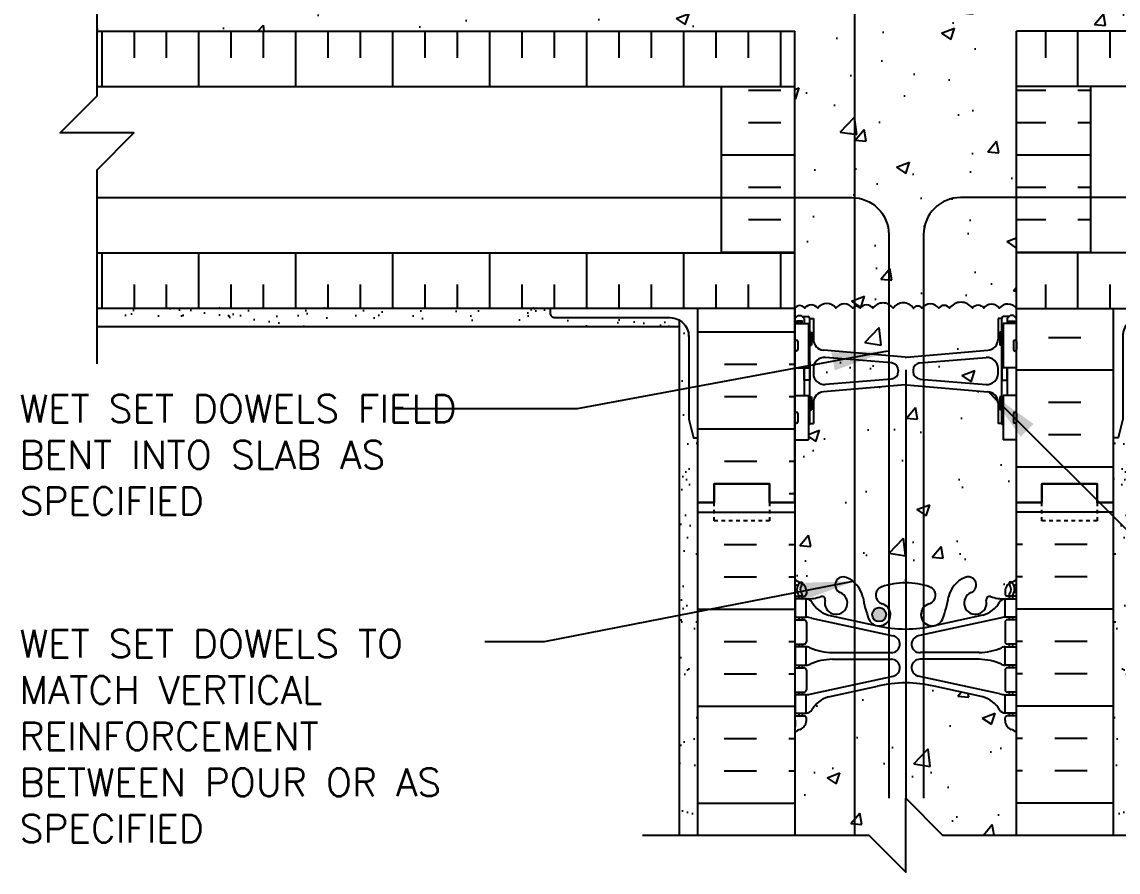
# Model space of a CAD drawing. Header units: inches. Extents: x 172.7 to 222.9, y 86.4 to 145.4.
# Drawn here: x 172.73 to 202.41, y 107.43 to 130.43 of the extents above; entities that cross this region are included whole.
import ezdxf

# ---------------------------------------------------------------- set-up
doc = ezdxf.new("R2010")
doc.units = ezdxf.units.IN
doc.header["$LTSCALE"] = 0.5
doc.header["$MEASUREMENT"] = 0
doc.linetypes.add('DASHED2', pattern=[0.375, 0.25, -0.125])
for name, color, linetype in [('HATCH', 12, 'Continuous'), ('line25', 2, 'Continuous'), ('LINE3', 3, 'Continuous'), ('LINE50', 5, 'Continuous'), ('LINE9', 9, 'Continuous'), ('TEXT', 4, 'Continuous'), ('Web_Edge', 9, 'Continuous')]:
    doc.layers.add(name, color=color, linetype=linetype)
doc.styles.add('DIM', font='romans.shx', dxfattribs={"width": 0.7})
doc.styles.add('ROMANS', font='romans.shx', dxfattribs={"height": 0.75})
doc.dimstyles.new('ext_8', dxfattribs={"dimscale": 8, "dimtxt": 0.09375, "dimasz": 0.09375, "dimexe": 0.09375, "dimexo": 0.0625, "dimgap": 0.0625, "dimtad": 1, "dimdec": 1, "dimzin": 3, "dimdsep": 46, "dimlunit": 4, "dimtxsty": 'DIM', "dimcen": 0.09, "dimdle": 0.09375, "dimclrt": 4, "dimadec": 0, "dimazin": 0, "dimtfac": 1, "dimtdec": 1, "dimtmove": 2, "dimatfit": 3, "dimfxl": 1, "dimfrac": 2, "dimtolj": 1, "dimtzin": 0, "dimarcsym": 0})

msp = doc.modelspace()

# ---------------------------------------------------------------- hatches: boundary and pattern name
at = {"layer": 'HATCH'}
h = msp.add_hatch(dxfattribs=at)
h.set_pattern_fill('AR-CONC', color=256, scale=0.5)
h.set_pattern_definition([(50, (0, 0), (3.5863, -0.31376), [0.375, -4.125]), (355, (0, 0), (-0.693757, 3.76096), [0.3, -3.3]), (100.4514, (0.299, -0.026), (2.892544, 3.4472), [0.3187, -3.50571]), (46.1842, (0, 1), (5.33621, -0.8276), [0.5625, -6.1875]), (96.6356, (0.4447, 0.931), (4.67331, 4.87059), [0.47805, -5.25857]), (351.1842, (0, 1), (4.67331, 4.87059), [0.45, -4.95]), (21, (0.5, 0.75), (2.984535, -2.013094), [0.375, -4.125]), (326, (0.5, 0.75), (1.216577, 3.62575), [0.3, -3.3]), (71.4514, (0.7487, 0.5822), (4.20111, 1.612656), [0.3187, -3.50571]), (37.5, (0, 0), (0.060799, 1.664469), [0, -3.26, 0, -3.35, 0, -3.3125]), (7.5, (0, 0), (1.315348, 1.972059), [0, -1.91, 0, -3.185, 0, -1.2625]), (327.5, (-1.115, 0), (2.669112, -0.1127744), [0, -1.25, 0, -3.9, 0, -5.175]), (317.5, (-1.615, 0), (2.91593, 0.500525), [0, -1.625, 0, -2.59, 0, -3.675])])
h.paths.add_polyline_path([(199.662, 111.208, 0.082415), (199.519, 111.287, -0.317837), (199.352, 111.523), (199.352, 111.59, -0.414214), (199.414, 111.653), (199.462, 111.653), (199.462, 111.723), (199.357, 111.723, -0.188973), (199.201, 111.817, 0.196323), (198.752, 112.164), (197.43, 112.454, 0.057795), (196.662, 112.543, 0.057795), (195.894, 112.454), (194.572, 112.164, 0.196323), (194.123, 111.817, -0.188973), (193.967, 111.723), (193.862, 111.723), (193.862, 111.653), (193.909, 111.653, -0.414214), (193.972, 111.59), (193.972, 111.523, -0.317837), (193.805, 111.287, 0.082415), (193.662, 111.208), (193.662, 108.426), (195.662, 108.426), (196.662, 107.426), (196.662, 109.426), (197.662, 108.426), (199.662, 108.426)])
h.paths.add_polyline_path([(199.662, 117.426), (199.662, 119.121), (199.297, 119.121), (199.297, 119.516, -0.327813), (199.262, 119.563), (199.162, 119.563), (199.162, 120.124, 0.390098), (198.887, 120.423), (196.679, 120.607, 0.04154), (196.645, 120.607), (194.437, 120.423, 0.390098), (194.162, 120.124), (194.162, 119.563), (194.062, 119.563, -0.327813), (194.027, 119.516), (194.027, 119.121), (193.662, 119.121), (193.662, 117.426), (193.662, 115.337, 0.064398), (193.772, 115.271), (193.862, 115.271), (193.862, 115.23, -0.249069), (193.972, 115.023), (193.972, 114.955, -0.414214), (193.909, 114.893), (193.862, 114.893), (193.862, 114.823), (193.967, 114.823, 0.10046), (194.361, 114.88, -0.601435), (194.48, 114.775, 2.182095), (194.89, 114.988, -1), (195.054, 115.396, -0.24438), (195.502, 114.875, 0.053157), (195.668, 114.261, 0.223253), (195.868, 114.097), (195.888, 114.092, 0.955472), (196.026, 114.686, -0.735593), (196.013, 115.144, -0.082755), (196.662, 115.252, -0.082755), (197.311, 115.144, -0.735593), (197.298, 114.686, 0.955472), (197.436, 114.092), (197.456, 114.097, 0.223253), (197.656, 114.261, 0.053157), (197.822, 114.875, -0.24438), (198.27, 115.396, -1), (198.434, 114.988, 2.182095), (198.844, 114.775, -0.601435), (198.963, 114.88, 0.10046), (199.357, 114.823), (199.462, 114.823), (199.462, 114.893), (199.414, 114.893, -0.414214), (199.352, 114.955), (199.352, 115.023, -0.249069), (199.462, 115.23), (199.462, 115.271), (199.552, 115.271, 0.064398), (199.662, 115.337)])
h.paths.add_polyline_path([(199.162, 122.403), (199.262, 122.403, -0.414214), (199.312, 122.453), (199.462, 122.453), (199.492, 122.483), (199.582, 122.483), (199.662, 122.403), (199.662, 122.676, 0.498459), (199.196, 122.681, 0.520567), (198.776, 122.681, 0.520567), (198.47, 122.681, 0.520567), (197.849, 122.681, 0.520567), (197.558, 122.681, 0.520567), (197.103, 122.681, 0.520567), (196.875, 122.681, 0.520567), (196.32, 122.681, 0.520567), (195.774, 122.681, 0.520567), (195.428, 122.681, 0.520567), (195.228, 122.681, 0.520567), (194.773, 122.681, 0.520567), (194.282, 122.681, 0.520567), (193.927, 122.681, 0.566126), (193.662, 122.676), (193.662, 122.403), (193.742, 122.483), (193.832, 122.483), (193.862, 122.453), (194.012, 122.453, -0.414214), (194.062, 122.403), (194.162, 122.403), (194.162, 121.842, 0.390098), (194.437, 121.543), (196.645, 121.36, 0.04154), (196.679, 121.36), (198.887, 121.543, 0.390098), (199.162, 121.842)])
h.paths.add_polyline_path([(199.662, 124.176), (199.662, 128.676), (199.662, 130.176), (218.558, 130.176), (218.558, 132.176), (199.662, 132.176), (199.662, 132.181, 0.48966), (199.196, 132.181, 0.520567), (198.776, 132.181, 0.520567), (198.47, 132.181, 0.520567), (197.849, 132.181, 0.520567), (197.558, 132.181, 0.520567), (197.103, 132.181, 0.520567), (196.875, 132.181, 0.520567), (196.32, 132.181, 0.520567), (195.774, 132.181, 0.520567), (195.428, 132.181, 0.520567), (195.228, 132.181, 0.520567), (194.773, 132.181, 0.520567), (194.282, 132.181, 0.520567), (193.927, 132.181, 0.50369), (193.662, 132.193), (193.662, 132.176), (174.766, 132.176), (174.766, 130.176), (193.662, 130.176), (193.662, 128.676), (193.662, 124.176), (193.662, 122.676, -0.566126), (193.927, 122.681, -0.520567), (194.282, 122.681, -0.520567), (194.773, 122.681, -0.520567), (195.228, 122.681, -0.520567), (195.428, 122.681, -0.520567), (195.774, 122.681, -0.520567), (196.32, 122.681, -0.520567), (196.875, 122.681, -0.520567), (197.103, 122.681, -0.520567), (197.558, 122.681, -0.520567), (197.849, 122.681, -0.520567), (198.47, 122.681, -0.520567), (198.776, 122.681, -0.520567), (199.196, 122.681, -0.498459), (199.662, 122.676)])
h.paths.add_polyline_path([(196.279, 121.2), (194.487, 121.349, 0.438748), (194.162, 121.05), (194.162, 120.916, 0.438748), (194.487, 120.617), (196.279, 120.766, 0.390098), (196.462, 120.966), (196.462, 121.001, 0.390098)])
h.paths.add_polyline_path([(199.162, 121.05, 0.438748), (198.837, 121.349), (197.045, 121.2, 0.390098), (196.862, 121.001), (196.862, 120.966, 0.390098), (197.045, 120.766), (198.837, 120.617, 0.438748), (199.162, 120.916)])
h.paths.add_polyline_path([(198.887, 133.114), (196.679, 133.298, 0.04154), (196.645, 133.298), (194.437, 133.114, 0.390098), (194.162, 132.815), (194.162, 132.265, -0.174031), (194.282, 132.181, -0.520567), (194.773, 132.181, -0.520567), (195.228, 132.181, -0.520567), (195.428, 132.181, -0.520567), (195.774, 132.181, -0.520567), (196.32, 132.181, -0.520567), (196.875, 132.181, -0.520567), (197.103, 132.181, -0.520567), (197.558, 132.181, -0.520567), (197.849, 132.181, -0.520567), (198.47, 132.181, -0.520567), (198.776, 132.181, -0.520567), (199.196, 132.181, -0.078736), (199.263, 132.244, -0.051575), (199.262, 132.254), (199.162, 132.254), (199.162, 132.815, 0.390098)])
h.paths.add_polyline_path([(199.162, 133.741, 0.438748), (198.837, 134.04), (197.045, 133.891, 0.390098), (196.862, 133.692), (196.862, 133.656, 0.390098), (197.045, 133.457), (198.837, 133.308, 0.438748), (199.162, 133.607)])
h.paths.add_polyline_path([(196.462, 133.656), (196.462, 133.692, 0.390098), (196.279, 133.891), (194.487, 134.04, 0.438748), (194.162, 133.741), (194.162, 133.607, 0.438748), (194.487, 133.308), (196.279, 133.457, 0.390098)])
h.paths.add_polyline_path([(199.662, 137.515, 0.064398), (199.552, 137.581), (199.462, 137.581), (199.462, 137.623, -0.249069), (199.352, 137.83), (199.352, 137.898, -0.414214), (199.414, 137.96), (199.462, 137.96), (199.462, 138.03), (199.357, 138.03, 0.10046), (198.963, 137.973, -0.601435), (198.844, 138.078, 2.182095), (198.434, 137.865, -1), (198.27, 137.456, -0.24438), (197.822, 137.977, 0.053157), (197.656, 138.591, 0.223253), (197.456, 138.756), (197.436, 138.76, 0.955472), (197.298, 138.167, -0.735593), (197.311, 137.709, -0.082755), (196.662, 137.601, -0.082755), (196.013, 137.709, -0.735593), (196.026, 138.167, 0.955472), (195.888, 138.76), (195.868, 138.756, 0.223253), (195.668, 138.591, 0.053157), (195.502, 137.977, -0.24438), (195.054, 137.456, -1), (194.89, 137.865, 2.182095), (194.48, 138.078, -0.601435), (194.361, 137.973, 0.10046), (193.967, 138.03), (193.862, 138.03), (193.862, 137.96), (193.909, 137.96, -0.414214), (193.972, 137.898), (193.972, 137.83, -0.249069), (193.862, 137.623), (193.862, 137.581), (193.772, 137.581, 0.064398), (193.662, 137.515), (193.662, 135.426), (193.662, 135.094), (193.742, 135.174), (193.832, 135.174), (193.862, 135.144), (194.012, 135.144, -0.414214), (194.062, 135.094), (194.162, 135.094), (194.162, 134.533, 0.390098), (194.437, 134.234), (196.645, 134.05, 0.04154), (196.679, 134.05), (198.887, 134.234, 0.390098), (199.162, 134.533), (199.162, 135.094), (199.262, 135.094, -0.414214), (199.312, 135.144), (199.462, 135.144), (199.492, 135.174), (199.582, 135.174), (199.662, 135.094), (199.662, 135.426)])
h.paths.add_polyline_path([(199.352, 141.263), (199.352, 141.33, -0.317837), (199.519, 141.566, 0.082415), (199.662, 141.645), (199.662, 144.426), (197.662, 144.426), (196.662, 145.426), (196.662, 143.426), (195.662, 144.426), (193.662, 144.426), (193.662, 141.645, 0.082415), (193.805, 141.566, -0.317837), (193.972, 141.33), (193.972, 141.263, -0.414214), (193.909, 141.2), (193.862, 141.2), (193.862, 141.13), (193.967, 141.13, -0.188973), (194.123, 141.035, 0.196323), (194.572, 140.689), (195.894, 140.399, 0.057795), (196.662, 140.309, 0.057795), (197.43, 140.399), (198.752, 140.689, 0.196323), (199.201, 141.035, -0.188973), (199.357, 141.13), (199.462, 141.13), (199.462, 141.2), (199.414, 141.2, -0.414214)])
h = msp.add_hatch(dxfattribs=at)
h.set_pattern_fill('INSUL', color=256, scale=7, style=0)
h.set_pattern_definition([(0, (-2732.4996, -279.5832), (0, 2.625), []), (0, (-2732.4996, -278.7082), (0, 2.625), [0.875, -0.875]), (0, (-2732.4996, -277.8332), (0, 2.625), [0.875, -0.875])])
h.paths.add_polyline_path([(193.662, 122.676), (191.037, 122.676), (191.037, 117.426), (191.474, 117.426), (191.474, 117.926), (192.974, 117.926), (192.974, 117.426), (193.662, 117.426)])
h.paths.add_polyline_path([(191.037, 132.176), (193.662, 132.176), (193.662, 135.426), (192.974, 135.426), (192.974, 135.926), (191.474, 135.926), (191.474, 135.426), (191.037, 135.426)])
h = msp.add_hatch(dxfattribs=at)
h.set_pattern_fill('INSUL', color=256, scale=7, style=0)
h.set_pattern_definition([(0, (4.5293, -10.2335), (0, 2.625), []), (0, (4.5293, -9.3585), (0, 2.625), [0.875, -0.875]), (0, (4.5293, -8.4835), (0, 2.625), [0.875, -0.875])])
h.paths.add_polyline_path([(202.287, 135.426), (201.849, 135.426), (201.849, 135.926), (200.349, 135.926), (200.349, 135.426), (199.662, 135.426), (199.662, 132.176), (202.287, 132.176)])
h.paths.add_polyline_path([(202.287, 122.676), (199.662, 122.676), (199.662, 117.426), (200.349, 117.426), (200.349, 117.926), (201.849, 117.926), (201.849, 117.426), (202.287, 117.426)])
h = msp.add_hatch(dxfattribs=at)
h.set_pattern_fill('INSUL', color=256, scale=7, angle=90, style=0)
h.set_pattern_definition([(90, (27.9002, -7.0497), (-2.625, 2e-16), []), (90, (27.0252, -7.0497), (-2.625, 2e-16), [0.875, -0.875]), (90, (26.1502, -7.0497), (-2.625, 2e-16), [0.875, -0.875])])
h.paths.add_polyline_path([(174.766, 130.176), (193.662, 130.176), (193.662, 128.676), (174.766, 128.676)])
h.paths.add_polyline_path([(174.766, 122.676), (174.766, 124.176), (193.662, 124.176), (193.662, 122.676)])
h = msp.add_hatch(dxfattribs=at)
h.set_pattern_fill('INSUL', color=256, scale=7, angle=90, style=0)
h.set_pattern_definition([(90, (1.825, -7.0497), (-2.625, 2e-16), []), (90, (0.95, -7.0497), (-2.625, 2e-16), [0.875, -0.875]), (90, (0.075, -7.0497), (-2.625, 2e-16), [0.875, -0.875])])
h.paths.add_polyline_path([(218.558, 130.176), (199.662, 130.176), (199.662, 128.676), (218.558, 128.676)])
h.paths.add_polyline_path([(218.558, 122.676), (218.558, 124.176), (199.662, 124.176), (199.662, 122.676)])
h = msp.add_hatch(dxfattribs=at)
h.set_pattern_fill('INSUL', color=256, scale=7)
h.set_pattern_definition([(0, (27.9002, -7.0497), (0, 2.625), []), (0, (27.9002, -6.1747), (0, 2.625), [0.875, -0.875]), (0, (27.9002, -5.2997), (0, 2.625), [0.875, -0.875])])
h.paths.add_polyline_path([(191.662, 125.676), (193.662, 125.676), (193.662, 124.176), (191.662, 124.176)])
h.paths.add_polyline_path([(191.662, 128.676), (193.662, 128.676), (193.662, 125.676), (191.662, 125.676)])
h = msp.add_hatch(dxfattribs=at)
h.set_pattern_fill('INSUL', color=256, scale=7)
h.set_pattern_definition([(0, (1.825, -7.0497), (0, 2.625), []), (0, (1.825, -6.1747), (0, 2.625), [0.875, -0.875]), (0, (1.825, -5.2997), (0, 2.625), [0.875, -0.875])])
h.paths.add_polyline_path([(201.662, 125.676), (199.662, 125.676), (199.662, 124.176), (201.662, 124.176)])
h.paths.add_polyline_path([(201.662, 128.676), (199.662, 128.676), (199.662, 125.676), (201.662, 125.676)])
h = msp.add_hatch(dxfattribs=at)
h.set_pattern_fill('AR-SAND', color=256, scale=0.5, style=0)
h.set_pattern_definition([(142.5, (391.9591, -11.81545), (0.0314967, 0.963412), [0, -0.76, 0, -0.85, 0, -0.8125]), (172.5, (391.9591, -11.8154), (-0.8848884, 1.411073), [0, -0.41, 0, -0.685, 0, -0.2625]), (212.5, (392.5741, -11.81545), (-1.557071, 0.0028295), [0, -0.25, 0, -0.9, 0, -1.175]), (222.5, (392.5741, -11.8154), (-1.503063, 0.438838), [0, -0.125, 0, -0.59, 0, -0.675])])
h.paths.add_polyline_path([(174.766, 122.676), (174.766, 122.176), (190.537, 122.176), (190.537, 122.359, 0.131652), (190.287, 122.426), (187.162, 122.426, -0.414214), (187.037, 122.551), (187.037, 122.676)])
h = msp.add_hatch(dxfattribs=at)
h.set_pattern_fill('AR-SAND', color=256, scale=0.5, style=0)
h.set_pattern_definition([(142.5, (388.7947, -10.23346), (0.0314967, 0.963412), [0, -0.76, 0, -0.85, 0, -0.8125]), (172.5, (388.7947, -10.2335), (-0.8848884, 1.411073), [0, -0.41, 0, -0.685, 0, -0.2625]), (212.5, (389.4097, -10.2335), (-1.557071, 0.0028295), [0, -0.25, 0, -0.9, 0, -1.175]), (222.5, (389.4097, -10.2335), (-1.503063, 0.438838), [0, -0.125, 0, -0.59, 0, -0.675])])
h.paths.add_polyline_path([(190.537, 122.359, -0.267949), (190.787, 121.926), (190.787, 119.676), (190.912, 119.176), (191.037, 119.176), (191.037, 117.426), (191.037, 108.426), (190.537, 108.426)])
h = msp.add_hatch(dxfattribs=at)
h.set_pattern_fill('AR-SAND', color=256, scale=0.5, style=0)
h.set_pattern_definition([(37.5, (4.52925, -10.23346), (-0.0314967, 0.963412), [0, -0.76, 0, -0.85, 0, -0.8125]), (7.5, (4.5293, -10.2335), (0.8848884, 1.411073), [0, -0.41, 0, -0.685, 0, -0.2625]), (327.5, (3.91425, -10.2335), (1.557071, 0.0028295), [0, -0.25, 0, -0.9, 0, -1.175]), (317.5, (3.9143, -10.2335), (1.503063, 0.438838), [0, -0.125, 0, -0.59, 0, -0.675])])
h.paths.add_polyline_path([(202.787, 122.359, 0.267949), (202.537, 121.926), (202.537, 119.676), (202.412, 119.176), (202.287, 119.176), (202.287, 117.426), (202.287, 108.426), (202.787, 108.426)])
at = {"layer": 'LINE3'}
msp.add_hatch(color=256, dxfattribs=at).paths.add_polyline_path([(196.131, 114.392, 1), (195.756, 114.392, 1)])

# ---------------------------------------------------------------- linework, layer by layer
at = {"layer": 'HATCH'}
for p, q in [((174.766, 128.676), (193.662, 128.676)), ((218.558, 128.676), (199.662, 128.676)), ((174.766, 124.176), (193.662, 124.176)), ((218.558, 124.176), (199.662, 124.176)), ((178.103, 122.676), (178.077, 122.703)), ((180.932, 122.676), (180.905, 122.703)), ((186.588, 122.676), (186.562, 122.703)), ((191.037, 117.167), (193.662, 117.167)), ((202.287, 117.167), (199.662, 117.167)), ((191.75, 116.292), (192.625, 116.292)), ((193.5, 116.292), (193.662, 116.292)), ((199.824, 116.292), (199.662, 116.292)), ((201.574, 116.292), (200.699, 116.292)), ((191.75, 115.417), (192.625, 115.417)), ((193.5, 115.417), (193.662, 115.417)), ((199.824, 115.417), (199.662, 115.417)), ((201.574, 115.417), (200.699, 115.417)), ((191.037, 114.542), (193.662, 114.542)), ((202.287, 114.542), (199.662, 114.542)), ((191.75, 113.667), (192.625, 113.667)), ((193.5, 113.667), (193.662, 113.667)), ((199.824, 113.667), (199.662, 113.667)), ((201.574, 113.667), (200.699, 113.667)), ((191.75, 112.792), (192.625, 112.792)), ((193.5, 112.792), (193.662, 112.792)), ((199.824, 112.792), (199.662, 112.792)), ((201.574, 112.792), (200.699, 112.792)), ((191.037, 111.917), (193.662, 111.917)), ((202.287, 111.917), (199.662, 111.917)), ((191.75, 111.042), (192.625, 111.042)), ((193.5, 111.042), (193.662, 111.042)), ((199.824, 111.042), (199.662, 111.042)), ((201.574, 111.042), (200.699, 111.042)), ((191.75, 110.167), (192.625, 110.167)), ((193.5, 110.167), (193.662, 110.167)), ((199.824, 110.167), (199.662, 110.167)), ((201.574, 110.167), (200.699, 110.167)), ((191.037, 109.292), (193.662, 109.292)), ((202.287, 109.292), (199.662, 109.292))]:
    msp.add_line(p, q, dxfattribs=at)
msp.add_lwpolyline([(199.662, 122.676, 0.498459), (199.196, 122.681, 0.520567), (198.776, 122.681, 0.520567), (198.47, 122.681, 0.520567), (197.849, 122.681, 0.520567), (197.558, 122.681, 0.520567), (197.103, 122.681, 0.520567), (196.875, 122.681, 0.520567), (196.32, 122.681, 0.520567), (195.774, 122.681, 0.520567), (195.428, 122.681, 0.520567), (195.228, 122.681, 0.520567), (194.773, 122.681, 0.520567), (194.282, 122.681, 0.520567), (193.927, 122.681, 0.566126), (193.662, 122.676)], format="xyb", dxfattribs=at)
at = {"layer": 'line25'}
for p, q in [((174.766, 130.176), (193.662, 130.176)), ((193.662, 128.676), (193.662, 130.176)), ((218.558, 130.176), (199.662, 130.176)), ((199.662, 128.676), (199.662, 130.176)), ((193.662, 122.676), (193.662, 124.176)), ((199.662, 122.676), (199.662, 124.176)), ((193.662, 122.676), (174.766, 122.676)), ((193.662, 122.676), (193.662, 117.426)), ((193.662, 117.426), (193.662, 122.676)), ((199.662, 117.426), (199.662, 122.676)), ((199.662, 122.676), (218.558, 122.676)), ((193.662, 122.271), (194.027, 122.271)), ((194.027, 122.271), (194.027, 121.071)), ((199.297, 122.271), (199.297, 121.071)), ((199.662, 122.271), (199.297, 122.271)), ((193.662, 121.071), (194.027, 121.071)), ((199.662, 121.071), (199.297, 121.071)), ((193.662, 120.321), (194.027, 120.321)), ((194.027, 120.321), (194.027, 119.121)), ((199.662, 120.321), (199.297, 120.321)), ((199.297, 120.321), (199.297, 119.121)), ((193.662, 119.121), (194.027, 119.121)), ((199.662, 119.121), (199.297, 119.121)), ((193.662, 117.426), (193.662, 108.426)), ((199.662, 108.426), (199.662, 117.426))]:
    msp.add_line(p, q, dxfattribs=at)
at = {"layer": 'LINE3'}
for p, q in [((195.272, 144.426), (195.272, 108.426)), ((196.661, 121.017), (196.661, 109.426))]:
    msp.add_line(p, q, dxfattribs=at)
for points in [[(174.766, 125.676), (195.204, 125.676, -0.414214), (196.204, 124.676), (196.204, 109.427)], [(218.411, 125.676), (198.147, 125.676, 0.414214), (197.147, 124.676), (197.147, 109.427)]]:
    msp.add_lwpolyline(points, format="xyb", dxfattribs=at)
msp.add_circle((195.944, 114.392), 0.188, dxfattribs=at)
at = {"layer": 'LINE50'}
for p, q in [((191.037, 117.426), (191.037, 122.676)), ((202.287, 117.426), (202.287, 122.676)), ((191.037, 108.426), (191.037, 117.426)), ((202.287, 108.426), (202.287, 117.426))]:
    msp.add_line(p, q, dxfattribs=at)
for points in [[(193.662, 117.426), (192.974, 117.426), (192.974, 117.926), (191.474, 117.926), (191.474, 117.426), (191.037, 117.426)], [(191.037, 117.426), (191.474, 117.426), (191.474, 117.926), (192.974, 117.926), (192.974, 117.426), (193.662, 117.426)], [(199.662, 117.426), (200.349, 117.426), (200.349, 117.926), (201.849, 117.926), (201.849, 117.426), (202.287, 117.426)], [(202.287, 117.426), (201.849, 117.426), (201.849, 117.926), (200.349, 117.926), (200.349, 117.426), (199.662, 117.426)]]:
    msp.add_lwpolyline(points, dxfattribs=at)
at = {"layer": 'LINE9'}
for p, q in [((191.662, 128.676), (191.662, 124.176)), ((193.662, 124.176), (193.662, 128.676)), ((199.662, 124.176), (199.662, 128.676)), ((201.662, 128.676), (201.662, 124.176)), ((190.537, 108.426), (190.537, 122.359)), ((193.662, 122.403), (193.742, 122.483)), ((193.742, 122.483), (193.832, 122.483)), ((193.912, 122.403), (193.832, 122.483)), ((193.862, 122.453), (194.012, 122.453)), ((193.912, 122.453), (194.012, 122.453)), ((193.912, 122.403), (193.912, 122.271)), ((194.062, 122.403), (194.162, 122.403)), ((194.062, 119.563), (194.062, 122.403)), ((194.062, 122.383), (194.062, 122.383)), ((194.162, 122.403), (194.162, 121.842)), ((199.162, 122.403), (199.162, 121.842)), ((199.262, 122.403), (199.162, 122.403)), ((199.262, 119.563), (199.262, 122.403)), ((199.262, 122.383), (199.262, 122.383)), ((199.412, 122.453), (199.312, 122.453)), ((199.462, 122.453), (199.312, 122.453)), ((199.412, 122.403), (199.492, 122.483)), ((199.412, 122.403), (199.412, 122.271)), ((199.582, 122.483), (199.492, 122.483)), ((199.662, 122.403), (199.582, 122.483)), ((190.537, 122.176), (174.766, 122.176)), ((194.062, 122.033), (194.112, 122.033)), ((194.112, 122.033), (194.112, 121.683)), ((199.262, 122.033), (199.212, 122.033)), ((199.212, 122.033), (199.212, 121.683)), ((193.662, 121.781), (193.662, 121.561)), ((193.662, 121.726), (193.662, 121.726)), ((193.702, 121.821), (193.702, 121.821)), ((193.742, 121.781), (193.742, 121.561)), ((199.582, 121.781), (199.582, 121.561)), ((199.582, 121.726), (199.582, 121.726)), ((199.622, 121.821), (199.622, 121.821)), ((199.662, 121.781), (199.662, 121.561)), ((193.662, 121.616), (193.662, 121.616)), ((193.702, 121.521), (193.702, 121.521)), ((194.062, 121.683), (194.112, 121.683)), ((196.645, 121.36), (194.437, 121.543)), ((196.679, 121.36), (198.887, 121.543)), ((199.262, 121.683), (199.212, 121.683)), ((199.582, 121.616), (199.582, 121.616)), ((199.622, 121.521), (199.622, 121.521)), ((196.279, 121.2), (194.487, 121.349)), ((197.045, 121.2), (198.837, 121.349)), ((193.912, 121.071), (193.912, 120.321)), ((194.162, 121.05), (194.162, 120.916)), ((196.462, 121.001), (196.462, 120.966)), ((196.862, 121.001), (196.862, 120.966)), ((199.162, 120.916), (199.162, 121.05)), ((199.412, 121.071), (199.412, 120.321)), ((196.645, 120.607), (194.437, 120.423)), ((196.279, 120.766), (194.487, 120.617)), ((196.679, 120.607), (198.887, 120.423)), ((197.045, 120.766), (198.837, 120.617)), ((194.062, 120.283), (194.112, 120.283)), ((194.112, 120.283), (194.112, 119.933)), ((199.212, 120.283), (199.212, 119.933)), ((199.262, 120.283), (199.212, 120.283)), ((194.062, 119.933), (194.112, 119.933)), ((194.162, 120.124), (194.162, 119.563)), ((199.162, 120.124), (199.162, 119.563)), ((199.262, 119.933), (199.212, 119.933)), ((193.662, 119.831), (193.662, 119.611)), ((193.662, 119.776), (193.662, 119.776)), ((193.662, 119.666), (193.662, 119.666)), ((193.702, 119.871), (193.702, 119.871)), ((193.742, 119.831), (193.742, 119.611)), ((199.582, 119.831), (199.582, 119.611)), ((199.582, 119.776), (199.582, 119.776)), ((199.582, 119.666), (199.582, 119.666)), ((199.622, 119.871), (199.622, 119.871)), ((199.662, 119.831), (199.662, 119.611)), ((193.702, 119.571), (193.702, 119.571)), ((194.062, 119.563), (194.162, 119.563)), ((199.262, 119.563), (199.162, 119.563)), ((199.622, 119.571), (199.622, 119.571))]:
    msp.add_line(p, q, dxfattribs=at)
for points in [[(174.766, 121.176), (174.766, 126.426), (175.766, 127.426), (173.766, 127.426), (174.766, 128.426), (174.766, 133.176)], [(193.862, 122.271), (193.862, 122.333), (193.712, 122.333), (193.712, 122.271)], [(193.822, 122.271), (193.822, 122.333), (193.752, 122.333), (193.752, 122.271)], [(199.462, 122.271), (199.462, 122.333), (199.612, 122.333), (199.612, 122.271)], [(199.502, 122.271), (199.502, 122.333), (199.572, 122.333), (199.572, 122.271)], [(194.027, 121.983), (194.062, 121.983), (194.062, 121.733), (194.027, 121.733)], [(199.297, 121.983), (199.262, 121.983), (199.262, 121.733), (199.297, 121.733)], [(194.027, 121.233), (194.062, 121.233), (194.062, 120.733), (193.912, 120.733), (193.912, 121.071)], [(199.297, 121.233), (199.262, 121.233), (199.262, 120.733), (199.412, 120.733), (199.412, 121.071)], [(194.027, 119.983), (194.062, 119.983), (194.062, 120.233), (194.027, 120.233)], [(199.297, 119.983), (199.262, 119.983), (199.262, 120.233), (199.297, 120.233)], [(189.537, 108.426), (195.662, 108.426), (196.662, 107.426), (196.662, 109.426), (197.662, 108.426), (203.787, 108.426)]]:
    msp.add_lwpolyline(points, dxfattribs=at)
for points in [[(191.037, 119.176), (191.037, 122.676), (187.037, 122.676), (187.037, 122.551, 0.414214), (187.162, 122.426), (190.287, 122.426, -0.414214), (190.787, 121.926), (190.787, 119.676), (190.912, 119.176)], [(202.287, 119.176), (202.287, 122.676), (206.287, 122.676), (206.287, 122.551, -0.414214), (206.162, 122.426), (203.037, 122.426, 0.414214), (202.537, 121.926), (202.537, 119.676), (202.412, 119.176)]]:
    msp.add_lwpolyline(points, format="xyb", close=True, dxfattribs=at)
at = {"layer": 'LINE9', "linetype": 'DASHED2', "ltscale": 0.15}
for points in [[(192.974, 117.426), (192.974, 117.426), (192.974, 116.926), (191.474, 116.926), (191.474, 117.426), (191.474, 117.426)], [(201.849, 117.426), (201.849, 117.426), (201.849, 116.926), (200.349, 116.926), (200.349, 117.426), (200.349, 117.426)]]:
    msp.add_lwpolyline(points, dxfattribs=at)
at = {"layer": 'LINE9'}
for centre, radius, start, end in [((194.012, 122.403), 0.05, 0, 90), ((199.312, 122.403), 0.05, 90, 180), ((193.702, 121.781), 0.04, 90, 180), ((193.702, 121.781), 0.04, 0, 90), ((194.462, 121.842), 0.3, 180, 265.2426), ((198.862, 121.842), 0.3, 274.7574, 0), ((199.622, 121.781), 0.04, 90, 180), ((199.622, 121.781), 0.04, 0, 90), ((193.702, 121.561), 0.04, 180, 270), ((193.702, 121.561), 0.04, 270, 0), ((199.622, 121.561), 0.04, 180, 270), ((199.622, 121.561), 0.04, 270, 0), ((194.462, 121.05), 0.3, 85.2426, 180), ((196.262, 121.001), 0.2, 0, 85.2426), ((196.662, 121.559), 0.2, 265.2426, 274.7574), ((197.062, 121.001), 0.2, 94.7574, 180), ((198.862, 121.05), 0.3, 0, 94.7574), ((194.462, 120.916), 0.3, 180, 274.7574), ((196.262, 120.966), 0.2, 274.7574, 0), ((197.062, 120.966), 0.2, 180, 265.2426), ((198.862, 120.916), 0.3, 265.2426, 0), ((196.662, 120.408), 0.2, 85.2426, 94.7574), ((194.462, 120.124), 0.3, 94.7574, 180), ((198.862, 120.124), 0.3, 0, 85.2426), ((193.702, 119.831), 0.04, 90, 180), ((193.702, 119.611), 0.04, 180, 270), ((193.702, 119.831), 0.04, 0, 90), ((193.702, 119.611), 0.04, 270, 0), ((199.622, 119.831), 0.04, 90, 180), ((199.622, 119.611), 0.04, 180, 270), ((199.622, 119.831), 0.04, 0, 90), ((199.622, 119.611), 0.04, 270, 0), ((194.012, 119.563), 0.05, 287.4007, 0), ((199.312, 119.563), 0.05, 180, 252.5993)]:
    msp.add_arc(centre, radius, start, end, dxfattribs=at)
at = {"layer": 'Web_Edge'}
for p, q in [((193.772, 115.271), (193.862, 115.271)), ((193.862, 115.271), (193.862, 115.23)), ((199.552, 115.271), (199.462, 115.271)), ((199.462, 115.271), (199.462, 115.23)), ((193.662, 114.993), (193.704, 114.993)), ((193.662, 114.893), (193.909, 114.893)), ((193.772, 114.893), (193.772, 114.823)), ((193.862, 114.893), (193.862, 114.823)), ((193.972, 115.023), (193.972, 114.955)), ((199.352, 115.023), (199.352, 114.955)), ((199.662, 114.893), (199.414, 114.893)), ((199.462, 114.893), (199.462, 114.823)), ((199.552, 114.893), (199.552, 114.823)), ((199.662, 114.993), (199.62, 114.993)), ((193.772, 114.323), (193.772, 114.253)), ((193.862, 114.323), (193.862, 114.253)), ((194.111, 114.299), (196.322, 113.817)), ((194.572, 114.381), (195.894, 114.091)), ((199.213, 114.299), (197.002, 113.817)), ((198.752, 114.381), (197.43, 114.091)), ((199.462, 114.323), (199.462, 114.253)), ((199.552, 114.323), (199.552, 114.253)), ((193.662, 114.253), (193.909, 114.253)), ((193.972, 114.19), (193.972, 113.655)), ((199.352, 114.19), (199.352, 113.655)), ((199.662, 114.253), (199.414, 114.253)), ((193.662, 113.593), (193.909, 113.593)), ((193.772, 113.593), (193.772, 113.523)), ((193.862, 113.593), (193.862, 113.523)), ((199.662, 113.593), (199.414, 113.593)), ((199.462, 113.593), (199.462, 113.523)), ((199.552, 113.593), (199.552, 113.523)), ((194.677, 113.363), (196.273, 113.363)), ((194.677, 113.183), (196.273, 113.183)), ((198.647, 113.363), (197.051, 113.363)), ((198.647, 113.183), (197.051, 113.183)), ((193.662, 112.953), (193.909, 112.953)), ((193.772, 113.023), (193.772, 112.953)), ((193.862, 113.023), (193.862, 112.953)), ((193.972, 112.89), (193.972, 112.355)), ((199.352, 112.89), (199.352, 112.355)), ((199.662, 112.953), (199.414, 112.953)), ((199.462, 113.023), (199.462, 112.953)), ((199.552, 113.023), (199.552, 112.953)), ((194.111, 112.246), (196.322, 112.728)), ((199.213, 112.246), (197.002, 112.728)), ((193.662, 112.293), (193.909, 112.293)), ((193.772, 112.293), (193.772, 112.223)), ((193.862, 112.293), (193.862, 112.223)), ((194.572, 112.164), (195.894, 112.454)), ((198.752, 112.164), (197.43, 112.454)), ((199.662, 112.293), (199.414, 112.293)), ((199.462, 112.293), (199.462, 112.223)), ((199.552, 112.293), (199.552, 112.223)), ((193.662, 111.653), (193.909, 111.653)), ((193.772, 111.723), (193.772, 111.653)), ((193.862, 111.723), (193.862, 111.653)), ((199.662, 111.653), (199.414, 111.653)), ((199.462, 111.723), (199.462, 111.653)), ((199.552, 111.723), (199.552, 111.653)), ((193.672, 111.533), (193.672, 111.346)), ((193.972, 111.523), (193.972, 111.59)), ((199.352, 111.523), (199.352, 111.59)), ((199.652, 111.533), (199.652, 111.346))]:
    msp.add_line(p, q, dxfattribs=at)
for points in [[(193.667, 114.323), (193.967, 114.323), (193.967, 114.823), (193.667, 114.823)], [(199.657, 114.323), (199.357, 114.323), (199.357, 114.823), (199.657, 114.823)], [(193.667, 113.023), (193.967, 113.023), (193.967, 113.523), (193.667, 113.523)], [(199.657, 113.023), (199.357, 113.023), (199.357, 113.523), (199.657, 113.523)], [(193.667, 111.723), (193.967, 111.723), (193.967, 112.223), (193.667, 112.223)], [(199.657, 111.723), (199.357, 111.723), (199.357, 112.223), (199.657, 112.223)]]:
    msp.add_lwpolyline(points, close=True, dxfattribs=at)
for centre, radius, start, end in [((193.972, 115.73), 0.5, 231.6833, 250.5288), ((193.972, 115.73), 0.6, 238.8907, 245.0748), ((193.966, 115.077), 0.25, 140.1145, 222.4609), ((193.711, 115.167), 0.02, 340.7916, 65.0748), ((193.808, 115.208), 0.045, 319.1879, 141.448), ((193.722, 115.023), 0.25, 0, 70.5288), ((193.966, 115.077), 0.16, 140.0001, 222.4609), ((194.972, 115.192), 0.22, 68.1963, 248.1963), ((194.777, 114.705), 0.745, 13.2652, 68.1963), ((196.662, 113.252), 2, 90, 108.923), ((196.662, 113.252), 2, 71.077, 90), ((198.547, 114.705), 0.745, 111.8037, 166.7348), ((198.352, 115.192), 0.22, 291.8037, 111.8037), ((199.602, 115.023), 0.25, 109.4712, 180), ((199.516, 115.208), 0.045, 38.552, 220.8121), ((199.358, 115.077), 0.16, 317.5391, 39.9999), ((199.352, 115.73), 0.5, 289.4712, 308.3167), ((199.358, 115.077), 0.25, 317.5391, 39.8855), ((199.613, 115.167), 0.02, 114.9252, 199.2084), ((199.352, 115.73), 0.6, 294.9252, 301.1093), ((193.704, 115.013), 0.02, 270, 14.1541), ((193.814, 114.939), 0.045, 222.4609, 42.4609), ((193.909, 114.955), 0.0625, 270, 0), ((194.023, 115.821), 1, 266.7879, 289.9067), ((194.393, 114.796), 0.09, 346.6795, 108.8651), ((194.777, 114.705), 0.305, 166.6795, 68.1963), ((198.465, 115.346), 3, 189.0273, 201.1984), ((196.091, 114.917), 0.24, 108.923, 254.2747), ((197.233, 114.917), 0.24, 285.7253, 71.077), ((194.859, 115.346), 3, 338.8016, 350.9727), ((198.547, 114.705), 0.305, 111.8037, 13.3205), ((198.931, 114.796), 0.09, 71.1349, 193.3205), ((199.301, 115.821), 1, 250.0933, 273.2121), ((199.414, 114.955), 0.0625, 180, 270), ((199.51, 114.939), 0.045, 137.5391, 317.5391), ((199.62, 115.013), 0.02, 165.8459, 270), ((193.924, 114.576), 0.25, 37.2777, 80.0823), ((194.771, 115.104), 0.75, 210.155, 254.5838), ((195.944, 114.392), 0.305, 205.3782, 74.2747), ((197.38, 114.392), 0.305, 105.7253, 334.6218), ((198.553, 115.104), 0.75, 285.4162, 329.845), ((199.4, 114.576), 0.25, 99.9177, 142.7223), ((193.876, 113.327), 1, 76.4291, 84.7991), ((199.448, 113.327), 1, 95.2009, 103.5709), ((193.909, 114.19), 0.0625, 0, 90), ((196.662, 117.358), 3.356, 256.7692, 270), ((196.662, 117.358), 3.356, 270, 283.2308), ((199.414, 114.19), 0.0625, 90, 180), ((196.273, 113.593), 0.23, 270, 77.6055), ((197.051, 113.593), 0.23, 102.3945, 270), ((193.909, 113.655), 0.0625, 270, 0), ((193.963, 113.304), 0.219, 60.4937, 88.92), ((194.707, 114.962), 1.6, 246.5673, 268.9203), ((198.617, 114.962), 1.6, 271.0797, 293.4327), ((199.361, 113.304), 0.219, 91.08, 119.5063), ((199.414, 113.655), 0.0625, 180, 270), ((194.707, 111.583), 1.6, 91.0797, 113.4327), ((194.707, 111.583), 1.6, 91.0797, 113.4327), ((196.273, 112.953), 0.23, 282.3945, 90), ((197.051, 112.953), 0.23, 90, 257.6055), ((198.617, 111.583), 1.6, 66.5673, 88.9203), ((198.617, 111.583), 1.6, 66.5673, 88.9203), ((193.909, 112.89), 0.0625, 0, 90), ((193.963, 113.241), 0.219, 271.08, 299.5063), ((193.963, 113.241), 0.219, 271.08, 299.5063), ((199.361, 113.241), 0.219, 240.4937, 268.92), ((199.361, 113.241), 0.219, 240.4937, 268.92), ((199.414, 112.89), 0.0625, 90, 180), ((196.662, 109.187), 3.356, 90, 103.2308), ((196.662, 109.187), 3.356, 76.7692, 90), ((193.909, 112.355), 0.0625, 270, 0), ((193.876, 113.218), 1, 275.2009, 283.5709), ((199.448, 113.218), 1, 256.4291, 264.7991), ((199.414, 112.355), 0.0625, 180, 270), ((194.771, 111.441), 0.75, 105.4162, 149.845), ((198.553, 111.441), 0.75, 30.155, 74.5838), ((193.909, 111.59), 0.0625, 360, 90), ((193.924, 111.969), 0.25, 279.9177, 322.7223), ((199.4, 111.969), 0.25, 217.2777, 260.0823), ((199.414, 111.59), 0.0625, 90, 180), ((193.652, 111.533), 0.02, 0, 60.012), ((193.652, 111.346), 0.02, 301.073, 0), ((193.972, 110.815), 0.6, 121.073, 121.1093), ((193.722, 111.523), 0.25, 289.4712, 360), ((199.602, 111.523), 0.25, 180, 250.5288), ((199.672, 111.533), 0.02, 119.988, 180), ((199.672, 111.346), 0.02, 180, 238.927), ((199.352, 110.815), 0.6, 58.8907, 58.927), ((193.972, 110.815), 0.5, 109.4712, 128.3167), ((199.352, 110.815), 0.5, 51.6833, 70.5288)]:
    msp.add_arc(centre, radius, start, end, dxfattribs=at)

# ---------------------------------------------------------------- texts
at = {"layer": 'TEXT', "char_height": 0.75, "width": 13.18701, "attachment_point": 4, "style": 'ROMANS'}
for s, insert in [('WET SET DOWELS FIELD BENT INTO SLAB AS SPECIFIED', (172.669, 118.715)), ('WET SET DOWELS TO MATCH VERTICAL REINFORCEMENT BETWEEN POUR OR AS SPECIFIED', (172.669, 111.102))]:
    msp.add_mtext(s, dxfattribs=dict(at, insert=insert))

# ---------------------------------------------------------------- leaders
at = {"layer": 'TEXT'}
for points in [[(196.17, 121.516), (187.764, 119.956), (182.85, 119.956)], [(198.887, 120.436), (208.518, 110.813), (210.37, 110.813)], [(195.272, 115.295), (186.872, 113.652), (185.27, 113.652)]]:
    msp.add_leader(points, dimstyle='ext_8', override={"dimasz": 0.1875, "dimtad": 0}, dxfattribs=at)

doc.saveas('drawing.dxf')
